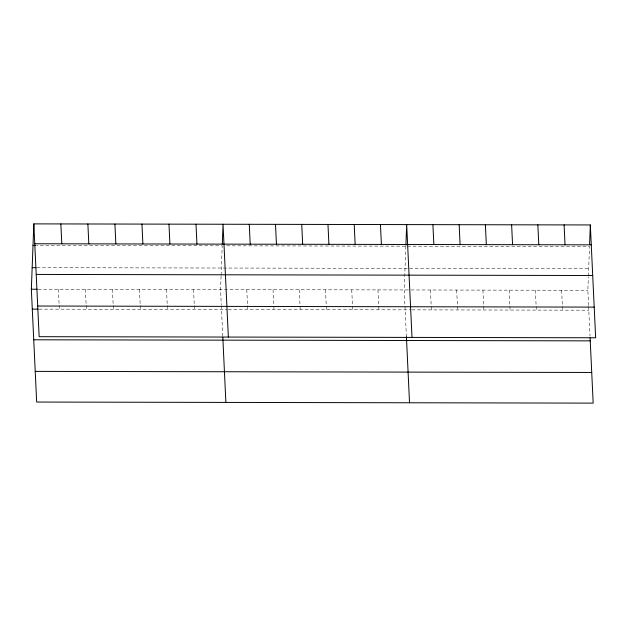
<?xml version="1.0" encoding="UTF-8"?>
<svg xmlns="http://www.w3.org/2000/svg" width="627" height="627" viewBox="0 0 627 627"><rect width="100%" height="100%" fill="white"/><g stroke="black" fill="none" stroke-linecap="round" stroke-linejoin="round"><path stroke-width="0.47" stroke-dasharray="3.13 2.35" d="M221.072 276.115L220.563 289.596L221.276 304.753M221.104 275.222L222.217 245.808L36.868 245.447M405.865 246.168L404.211 289.956L406.414 336.675M588.573 305.459L587.852 290.309L588.369 276.828M588.4 275.927L589.513 246.521L225.132 245.815M36.993 267.674L588.675 268.74M38.106 289.243L410.042 289.964M411.014 289.964L587.852 290.309M39.046 309.135L227.327 309.495M228.299 309.503L410.975 309.856M411.947 309.856L588.792 310.2M588.612 306.407L590.015 336.072M561.62 290.254L562.333 305.412M562.38 306.36L562.56 310.146M535.387 290.207L536.101 305.365M536.148 306.305L536.32 310.099M509.148 290.152L509.861 305.31M509.908 306.258L510.088 310.044M482.915 290.105L483.629 305.263M483.676 306.203L483.856 309.997M456.675 290.058L457.397 305.208M457.436 306.156L457.616 309.942M430.443 290.003L431.384 309.895M377.971 289.901L378.912 309.793M351.739 289.854L352.68 309.738M325.499 289.799L326.44 309.691M299.267 289.752L300.208 309.636M273.035 289.698L273.968 309.589M246.795 289.65L247.508 304.8M247.555 305.749L247.736 309.534M221.323 305.702L222.765 336.323M193.531 289.549L194.245 304.698M194.292 305.647L194.472 309.432M166.5 289.494L167.213 304.644M167.26 305.592L167.44 309.385M139.468 289.439L140.189 304.597M140.229 305.545L140.409 309.33M112.445 289.384L113.158 304.542M113.197 305.49L113.377 309.276M85.413 289.337L86.126 304.487M86.173 305.435L86.346 309.229M58.382 289.282L59.095 304.44M59.142 305.38L59.322 309.174"/><path stroke-width="0.94" d="M590.101 337.992L593.173 403.122L36.672 402.048L31.35 289.227L33.827 223.878L590.328 224.952L595.65 337.773L39.148 336.691L33.827 223.878M222.287 244.013L223.04 224.239L228.353 337.06M405.904 245.267L406.68 224.599L412.002 337.412M589.584 244.726L590.328 224.952M34.759 243.762L591.269 244.843M33.012 245.439L35.904 245.447M32.165 267.666L36.029 267.674M36.209 274.43L592.711 275.512M31.35 289.227L37.142 289.243M37.698 306.023L594.2 307.105M32.291 309.119L38.082 309.135M33.733 339.787L590.242 340.861M35.222 371.38L591.731 372.462M564.096 224.905L565.029 244.789M537.856 224.85L538.797 244.742M511.624 224.803L512.565 244.695M485.392 224.748L486.325 244.64M459.152 224.701L460.093 244.593M432.92 224.646L433.853 244.538M406.414 336.675L409.525 402.769M380.448 224.544L381.388 244.436M354.216 224.497L355.148 244.389M327.976 224.442L328.916 244.334M301.744 224.395L302.676 244.287M275.504 224.341L276.444 244.232M249.272 224.294L250.212 244.185M222.812 337.279L225.885 402.416M196.008 224.192L196.941 244.083M168.976 224.137L169.917 244.028M141.945 224.082L142.885 243.974M114.913 224.035L115.854 243.919M87.882 223.98L88.822 243.872M60.858 223.925L61.791 243.817"/></g></svg>
